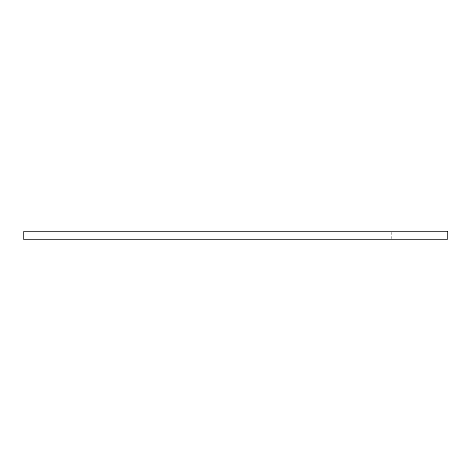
<?xml version="1.0" encoding="UTF-8"?>
<svg xmlns="http://www.w3.org/2000/svg" width="471" height="471" viewBox="0 0 471 471"><rect width="100%" height="100%" fill="white"/><g stroke="black" fill="none" stroke-linecap="round" stroke-linejoin="round"><path stroke-width="0.35" stroke-dasharray="2.35 1.77" d="M391.23 232.28L391.23 238.72"/><path stroke-width="0.71" d="M447.45 231.567L23.55 231.567L23.55 239.433L447.45 239.433L447.45 231.567"/></g></svg>
